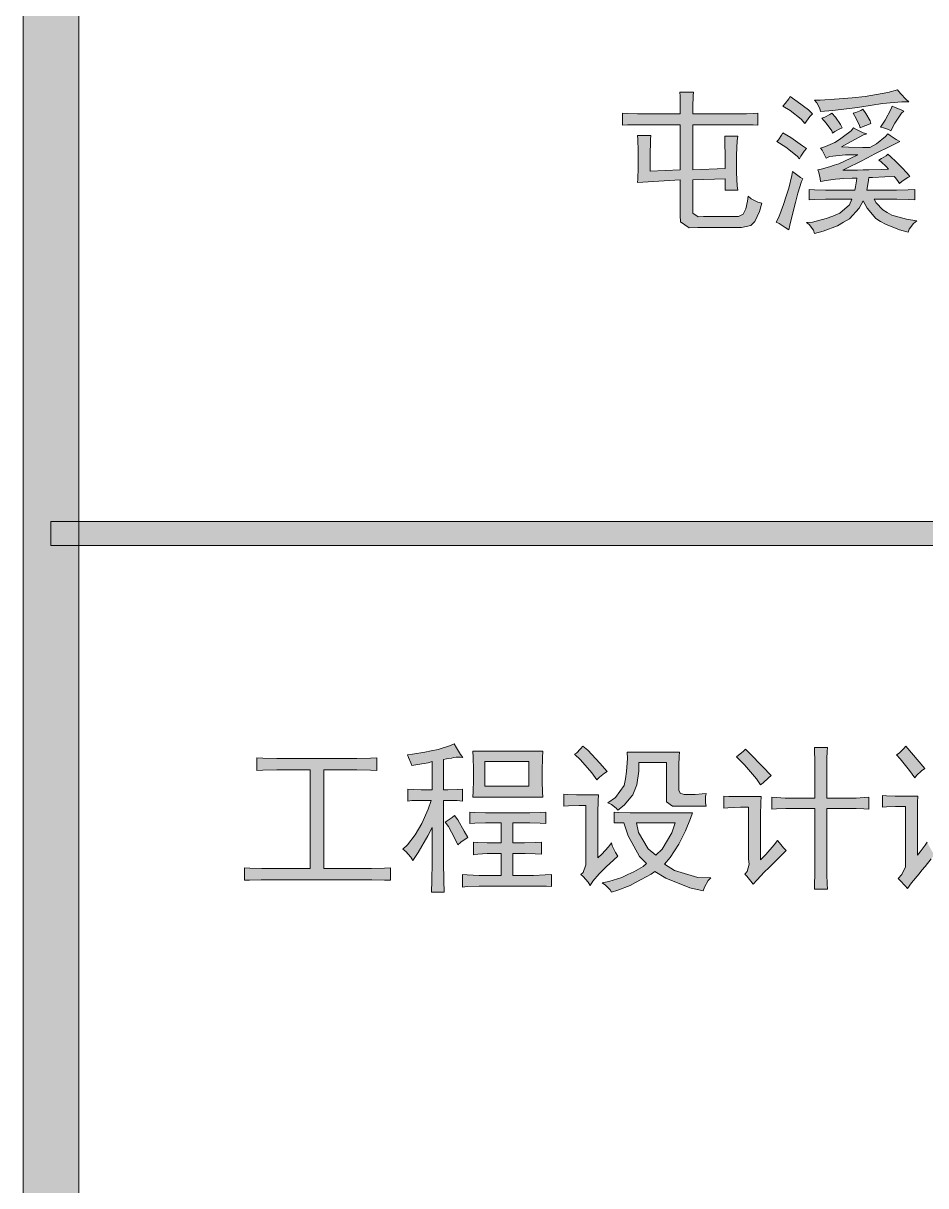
# Model space of a CAD drawing. Header units: millimetres. Extents: x 0 to 586, y 0 to 414.
# Drawn here: x 541.05 to 552.24, y 342.67 to 357.08 of the extents above; entities that cross this region are included whole.
import ezdxf

# ---------------------------------------------------------------- set-up
doc = ezdxf.new("R2010")
doc.units = ezdxf.units.MM

msp = doc.modelspace()

# ---------------------------------------------------------------- hatches: boundary and pattern name
h = msp.add_hatch(color=0)
h.dxf.hatch_style = 2
h.paths.add_polyline_path([(541.736139, 9.860139), (541.048222, 9.860139), (541.048222, 404.223361), (541.736139, 404.223361)])
h = msp.add_hatch(color=0)
h.dxf.hatch_style = 2
h.paths.add_polyline_path([(549.193861, 355.952778), (549.193861, 356.037444), (549.190333, 356.1715), (549.186806, 356.220889), (549.356139, 356.220889), (549.352611, 356.175028), (549.349083, 356.040972), (549.349083, 355.952778), (549.987611, 355.952778), (550.015833, 355.952778), (550.096972, 355.956306), (550.153417, 355.959833), (550.153417, 355.811667), (550.096972, 355.815194), (550.015833, 355.818722), (549.987611, 355.818722), (549.349083, 355.818722), (549.349083, 355.261333), (549.75125, 355.275444), (549.75125, 355.413028), (549.747722, 355.614111), (549.744194, 355.677611), (549.906472, 355.677611), (549.899417, 355.617639), (549.892361, 355.444778), (549.892361, 355.335417), (549.892361, 355.222528), (549.899417, 355.06025), (549.906472, 355.007333), (549.75125, 355.007333), (549.75125, 355.148444), (549.349083, 355.134333), (549.349083, 354.767444), (549.349083, 354.721583), (549.416111, 354.675722), (549.483139, 354.67925), (549.87825, 354.67925), (549.917056, 354.67925), (549.9735, 354.711), (549.987611, 354.74275), (550.00525, 354.7745), (550.026417, 354.86975), (550.033472, 354.93325), (550.072278, 354.9015), (550.156944, 354.859167), (550.206333, 354.845056), (550.174583, 354.74275), (550.118139, 354.619278), (550.093444, 354.594583), (550.06875, 354.569889), (549.952333, 354.545194), (549.864139, 354.545194), (549.409056, 354.545194), (549.303222, 354.541667), (549.197389, 354.61575), (549.193861, 354.693361), (549.193861, 355.134333), (548.664694, 355.102583), (548.668222, 355.144917), (548.67175, 355.286028), (548.67175, 355.388333), (548.67175, 355.490639), (548.668222, 355.638806), (548.664694, 355.684667), (548.826972, 355.684667), (548.823444, 355.638806), (548.819917, 355.420083), (548.819917, 355.243694), (549.193861, 355.261333), (549.193861, 355.818722), (548.731722, 355.818722), (548.664694, 355.818722), (548.537694, 355.815194), (548.477722, 355.811667), (548.477722, 355.959833), (548.537694, 355.956306), (548.664694, 355.952778), (548.731722, 355.952778)])
h = msp.add_hatch(color=0)
h.dxf.hatch_style = 2
h.paths.add_polyline_path([(552.026667, 356.100944), (551.942, 356.100944), (551.702111, 356.079778), (551.546889, 356.055083), (551.391667, 356.033917), (551.08475, 355.995111), (550.933056, 355.981), (550.922472, 356.019806), (550.887194, 356.090361), (550.858972, 356.122111), (550.929528, 356.122111), (551.162361, 356.13975), (551.324639, 356.153861), (551.486917, 356.167972), (551.765611, 356.217361), (551.885556, 356.249111), (551.924361, 356.206778), (551.994917, 356.129167)])
h = msp.add_hatch(color=0)
h.dxf.hatch_style = 2
h.paths.add_polyline_path([(550.555583, 356.167972), (550.643778, 356.108), (550.781361, 356.002167), (550.83075, 355.952778), (550.799, 355.921028), (550.756667, 355.864583), (550.739028, 355.832833), (550.693167, 355.889278), (550.555583, 355.995111), (550.463861, 356.048028), (550.495611, 356.079778), (550.537944, 356.13975)])
h = msp.add_hatch(color=0)
h.dxf.hatch_style = 2
h.paths.add_polyline_path([(551.074167, 355.959833), (551.1165, 355.910444), (551.18, 355.82225), (551.201167, 355.779917), (551.169417, 355.765806), (551.109444, 355.734056), (551.081222, 355.712889), (551.070639, 355.744639), (551.003611, 355.836361), (550.947167, 355.899861), (550.985972, 355.913972), (551.049472, 355.945722)])
h = msp.add_hatch(color=0)
h.dxf.hatch_style = 2
h.paths.add_polyline_path([(551.455167, 356.01275), (551.493972, 355.956306), (551.546889, 355.868111), (551.557472, 355.832833), (551.525722, 355.82225), (551.458694, 355.797556), (551.423417, 355.779917), (551.416361, 355.808139), (551.374028, 355.896333), (551.335222, 355.959833), (551.3705, 355.970417), (551.430472, 355.995111)])
h = msp.add_hatch(color=0)
h.dxf.hatch_style = 2
h.paths.add_polyline_path([(551.966694, 355.988056), (551.934944, 355.963361), (551.853806, 355.839889), (551.804417, 355.744639), (551.776194, 355.75875), (551.712694, 355.779917), (551.677417, 355.786972), (551.733861, 355.875167), (551.804417, 356.005694), (551.818528, 356.048028), (551.857333, 356.030389), (551.931417, 356.002167)])
h = msp.add_hatch(color=0)
h.dxf.hatch_style = 2
h.paths.add_polyline_path([(550.463861, 355.719944), (550.562639, 355.659972), (550.707278, 355.557667), (550.756667, 355.522389), (550.728444, 355.490639), (550.689639, 355.427139), (550.672, 355.395389), (550.643778, 355.430667), (550.502667, 355.540028), (550.389778, 355.610583), (550.410944, 355.63175), (550.446222, 355.688194)])
h = msp.add_hatch(color=0)
h.dxf.hatch_style = 2
h.paths.add_polyline_path([(551.342278, 355.779917), (551.377556, 355.75875), (551.458694, 355.719944), (551.508083, 355.705833), (551.46575, 355.691722), (551.310528, 355.610583), (551.194111, 355.543556), (551.278778, 355.540028), (551.455167, 355.5365), (551.543361, 355.5365), (551.6245, 355.582361), (551.737389, 355.670556), (551.765611, 355.705833), (551.797361, 355.684667), (551.871444, 355.635278), (551.917306, 355.610583), (551.807944, 355.557667), (551.606861, 355.458889), (551.515139, 355.4095), (551.419889, 355.360111), (551.268194, 355.2825), (551.208222, 355.254278), (551.264667, 355.254278), (551.391667, 355.254278), (551.462222, 355.257806), (551.532778, 355.257806), (551.688, 355.264861), (551.776194, 355.268389), (551.744444, 355.300139), (551.684472, 355.356583), (551.65625, 355.37775), (551.688, 355.398917), (551.744444, 355.434194), (551.765611, 355.455361), (551.800889, 355.423611), (551.867917, 355.360111), (551.899667, 355.328361), (551.934944, 355.293083), (552.0055, 355.219), (552.040778, 355.176667), (552.012556, 355.162556), (551.945528, 355.120222), (551.91025, 355.088472), (551.892611, 355.116694), (551.860861, 355.159028), (551.843222, 355.176667), (551.730333, 355.173139), (551.575111, 355.166083), (551.52925, 355.162556), (551.525722, 355.130806), (551.515139, 355.053194), (551.508083, 355.007333), (551.811472, 355.007333), (551.874972, 355.007333), (552.019611, 355.010861), (552.10075, 355.014389), (552.10075, 354.887389), (552.023139, 354.890917), (551.8785, 354.894444), (551.811472, 354.894444), (551.596278, 354.894444), (551.620972, 354.848583), (551.705639, 354.763917), (551.758556, 354.732167), (551.815, 354.696889), (551.998444, 354.6475), (552.125444, 354.626333), (552.083111, 354.594583), (552.030194, 354.524028), (552.019611, 354.485222), (551.91025, 354.516972), (551.737389, 354.584), (551.677417, 354.619278), (551.617444, 354.658083), (551.511611, 354.785083), (551.462222, 354.873278), (551.412833, 354.785083), (551.289361, 354.651028), (551.215278, 354.608694), (551.141194, 354.566361), (550.964806, 354.499333), (550.858972, 354.471111), (550.844861, 354.513444), (550.791944, 354.580472), (550.756667, 354.605167), (550.834278, 354.612222), (551.000083, 354.654556), (551.08475, 354.686306), (551.172944, 354.721583), (551.289361, 354.823889), (551.321111, 354.894444), (551.060056, 354.894444), (550.993028, 354.894444), (550.858972, 354.890917), (550.791944, 354.887389), (550.791944, 355.014389), (550.858972, 355.010861), (550.993028, 355.007333), (551.060056, 355.007333), (551.356389, 355.007333), (551.366972, 355.049667), (551.377556, 355.12375), (551.381083, 355.1555), (551.324639, 355.1555), (551.218806, 355.151972), (551.169417, 355.148444), (551.1165, 355.144917), (551.000083, 355.127278), (550.933056, 355.113167), (550.929528, 355.151972), (550.911889, 355.226056), (550.897778, 355.261333), (550.940111, 355.268389), (551.042417, 355.296611), (551.102389, 355.317778), (551.158833, 355.335417), (551.307, 355.402444), (551.395194, 355.444778), (551.239972, 355.444778), (551.042417, 355.423611), (551.000083, 355.402444), (550.985972, 355.437722), (550.954222, 355.501222), (550.933056, 355.529444), (550.993028, 355.547083), (551.109444, 355.6), (551.165889, 355.635278), (551.218806, 355.670556), (551.310528, 355.744639)])
h = msp.add_hatch(color=0)
h.dxf.hatch_style = 2
h.paths.add_polyline_path([(550.710806, 355.148444), (550.696694, 355.116694), (550.650833, 354.968528), (550.622611, 354.855639), (550.590861, 354.74275), (550.552056, 354.573417), (550.537944, 354.516972), (550.495611, 354.545194), (550.418, 354.594583), (550.382722, 354.612222), (550.414472, 354.672194), (550.474444, 354.830944), (550.506194, 354.93325), (550.537944, 355.032028), (550.57675, 355.18725), (550.583806, 355.236639), (550.619083, 355.211944), (550.682583, 355.166083)])
h = msp.add_hatch(color=0)
h.dxf.hatch_style = 2
h.paths.add_polyline_path([(575.772139, 350.901), (575.772139, 350.604667), (541.390417, 350.604667), (541.390417, 350.901)])
h = msp.add_hatch(color=0)
h.dxf.hatch_style = 2
h.paths.add_polyline_path([(545.810722, 348.008222), (545.874222, 348.015278), (546.025917, 348.039972), (546.107056, 348.057611), (546.191722, 348.07525), (546.332833, 348.121111), (546.389278, 348.145806), (546.4175, 348.096417), (546.470417, 348.01175), (546.498639, 347.976472), (546.470417, 347.98), (546.413972, 347.98), (546.38575, 347.972944), (546.357528, 347.965889), (546.294028, 347.958833), (546.25875, 347.951778), (546.25875, 347.574306), (546.311667, 347.574306), (546.428083, 347.577833), (546.491583, 347.581361), (546.491583, 347.433194), (546.428083, 347.44025), (546.311667, 347.443778), (546.25875, 347.443778), (546.25875, 346.762917), (546.25875, 346.67825), (546.262278, 346.448944), (546.265806, 346.304306), (546.110583, 346.304306), (546.114111, 346.448944), (546.117639, 346.671194), (546.117639, 346.752333), (546.117639, 347.108639), (546.064722, 347.002806), (545.944778, 346.798194), (545.87775, 346.699417), (545.853056, 346.738222), (545.789556, 346.808778), (545.754278, 346.840528), (545.810722, 346.893444), (545.905972, 347.016917), (545.948306, 347.087472), (545.990639, 347.158028), (546.06825, 347.334417), (546.103528, 347.443778), (546.008278, 347.443778), (545.863639, 347.44025), (545.817778, 347.433194), (545.817778, 347.581361), (545.884806, 347.577833), (545.980056, 347.574306), (546.011806, 347.574306), (546.117639, 347.574306), (546.117639, 347.923556), (546.06825, 347.909444), (545.94125, 347.888278), (545.863639, 347.874167), (545.853056, 347.909444), (545.824833, 347.976472)])
h = msp.add_hatch(color=0)
h.paths.add_polyline_path([(547.489944, 348.054083), (547.486417, 347.969417), (547.479361, 347.814194), (547.479361, 347.743639), (547.479361, 347.680139), (547.486417, 347.546083), (547.489944, 347.482583), (546.622111, 347.482583), (546.625639, 347.553139), (546.629167, 347.69425), (546.629167, 347.761278), (546.629167, 347.824778), (546.625639, 347.972944), (546.622111, 348.054083)])
h.paths.add_polyline_path([(547.317083, 347.620167), (547.317083, 347.923556), (546.770278, 347.923556), (546.770278, 347.620167)])
h = msp.add_hatch(color=0)
h.dxf.hatch_style = 2
h.paths.add_polyline_path([(547.983833, 348.114056), (548.047333, 348.064667), (548.1955, 347.905917), (548.287222, 347.800083), (548.255472, 347.778917), (548.191972, 347.729528), (548.160222, 347.697778), (548.096722, 347.785972), (547.955611, 347.944722), (547.881528, 348.015278), (547.906222, 348.029389), (547.955611, 348.082306)])
h = msp.add_hatch(color=0)
h.dxf.hatch_style = 2
h.paths.add_polyline_path([(549.158583, 347.373222), (549.095083, 347.373222), (549.024528, 347.426139), (549.021, 347.482583), (549.021, 347.912972), (548.678806, 347.912972), (548.678806, 347.807139), (548.654111, 347.637806), (548.629417, 347.574306), (548.604722, 347.510806), (548.498889, 347.383806), (548.41775, 347.320306), (548.400111, 347.345), (548.340139, 347.390861), (548.294278, 347.412028), (548.389528, 347.479056), (548.498889, 347.627222), (548.513, 347.711889), (548.527111, 347.800083), (548.537694, 347.962361), (548.534167, 348.039972), (549.183278, 348.039972), (549.17975, 347.990583), (549.176222, 347.877694), (549.176222, 347.807139), (549.176222, 347.599), (549.176222, 347.56725), (549.197389, 347.528444), (549.218556, 347.524917), (549.239722, 347.517861), (549.299694, 347.514333), (549.3385, 347.517861), (549.377306, 347.517861), (549.4655, 347.524917), (549.514889, 347.528444), (549.507833, 347.489639), (549.507833, 347.412028), (549.514889, 347.373222)])
h = msp.add_hatch(color=0)
h.dxf.hatch_style = 2
h.paths.add_polyline_path([(550.001722, 348.078778), (550.054639, 348.025861), (550.213389, 347.863583), (550.319222, 347.750694), (550.287472, 347.722472), (550.220444, 347.6625), (550.188694, 347.637806), (550.139306, 347.708361), (549.987611, 347.88475), (549.888833, 347.983528), (549.913528, 348.004694), (549.9735, 348.050556)])
h = msp.add_hatch(color=0)
h.dxf.hatch_style = 2
h.paths.add_polyline_path([(550.8625, 347.472), (550.8625, 347.860056), (550.8625, 347.937667), (550.858972, 348.057611), (550.855444, 348.099944), (551.017722, 348.099944), (551.014194, 348.050556), (551.010667, 347.962361), (551.010667, 347.923556), (551.010667, 347.472), (551.328167, 347.472), (551.374028, 347.472), (551.472806, 347.479056), (551.52925, 347.482583), (551.52925, 347.334417), (551.469278, 347.337944), (551.374028, 347.341472), (551.335222, 347.341472), (551.010667, 347.341472), (551.010667, 346.568889), (551.010667, 346.523028), (551.014194, 346.410139), (551.017722, 346.343111), (550.855444, 346.343111), (550.858972, 346.410139), (550.8625, 346.5195), (550.8625, 346.561833), (550.8625, 347.341472), (550.559111, 347.341472), (550.502667, 347.341472), (550.38625, 347.337944), (550.329806, 347.334417), (550.329806, 347.482583), (550.38625, 347.479056), (550.495611, 347.472), (550.545, 347.472)])
h = msp.add_hatch(color=0)
h.dxf.hatch_style = 2
h.paths.add_polyline_path([(552.10075, 347.722472), (552.033722, 347.814194), (551.920833, 347.958833), (551.874972, 348.008222), (551.906722, 348.029389), (551.963167, 348.085833), (551.991389, 348.114056), (552.224222, 347.838889), (552.185417, 347.810667), (552.121917, 347.750694)])
h = msp.add_hatch(color=0)
h.dxf.hatch_style = 2
h.paths.add_polyline_path([(545.091056, 347.962361), (545.182778, 347.962361), (545.352111, 347.965889), (545.429722, 347.969417), (545.429722, 347.814194), (545.352111, 347.817722), (545.182778, 347.82125), (545.091056, 347.82125), (544.773556, 347.82125), (544.773556, 346.600639), (545.2745, 346.600639), (545.366222, 346.600639), (545.5285, 346.604167), (545.599056, 346.607694), (545.599056, 346.452472), (545.5285, 346.456), (545.36975, 346.459528), (545.285083, 346.459528), (544.085639, 346.459528), (543.997444, 346.459528), (543.852806, 346.456), (543.789306, 346.452472), (543.789306, 346.607694), (543.856333, 346.604167), (544.008028, 346.600639), (544.092694, 346.600639), (544.604222, 346.600639), (544.604222, 347.82125), (544.293778, 347.82125), (544.191472, 347.82125), (544.018611, 347.817722), (543.944528, 347.814194), (543.944528, 347.969417), (544.018611, 347.965889), (544.191472, 347.962361), (544.293778, 347.962361)])
h = msp.add_hatch(color=0)
h.dxf.hatch_style = 2
h.paths.add_polyline_path([(548.177861, 347.510806), (548.174333, 347.443778), (548.170806, 347.288556), (548.170806, 347.203889), (548.170806, 346.731167), (548.220194, 346.777028), (548.304861, 346.86875), (548.340139, 346.918139), (548.350722, 346.879333), (548.389528, 346.798194), (548.41775, 346.752333), (548.368361, 346.706472), (548.273111, 346.618278), (548.230778, 346.575944), (548.188444, 346.533611), (548.110833, 346.441889), (548.075556, 346.388972), (548.050861, 346.431306), (547.990889, 346.498333), (547.959139, 346.523028), (547.990889, 346.55125), (548.022639, 346.642972), (548.022639, 346.699417), (548.022639, 347.380278), (547.9415, 347.380278), (547.807444, 347.37675), (547.751, 347.373222), (547.751, 347.521389), (547.800389, 347.517861), (547.906222, 347.510806), (547.959139, 347.510806)])
h = msp.add_hatch(color=0)
h.dxf.hatch_style = 2
h.paths.add_polyline_path([(550.19575, 347.489639), (550.192222, 347.415556), (550.188694, 347.260333), (550.188694, 347.179194), (550.188694, 346.706472), (550.255722, 346.7735), (550.358028, 346.893444), (550.396833, 346.946361), (550.421528, 346.918139), (550.474444, 346.854639), (550.506194, 346.822889), (550.291, 346.607694), (550.238083, 346.558306), (550.142833, 346.456), (550.096972, 346.406611), (550.06875, 346.441889), (550.019361, 346.501861), (549.994667, 346.530083), (550.022889, 346.561833), (550.047583, 346.653556), (550.040528, 346.713528), (550.040528, 347.359111), (549.938222, 347.359111), (549.783, 347.352056), (549.733611, 347.348528), (549.733611, 347.496694), (549.793583, 347.493167), (549.87825, 347.489639), (549.902944, 347.489639)])
h = msp.add_hatch(color=0)
h.dxf.hatch_style = 2
h.paths.add_polyline_path([(551.892611, 346.473639), (551.938472, 346.523028), (551.984333, 346.618278), (551.984333, 346.667667), (551.984333, 347.366167), (551.913778, 347.366167), (551.860861, 347.366167), (551.7515, 347.362639), (551.698583, 347.359111), (551.698583, 347.50375), (551.747972, 347.500222), (551.857333, 347.496694), (551.913778, 347.496694), (552.139556, 347.496694), (552.136028, 347.422611), (552.1325, 347.267389), (552.1325, 347.18625), (552.1325, 346.762917), (552.167778, 346.80525), (552.22775, 346.886389), (552.255972, 346.925194), (552.273611, 346.882861), (552.319472, 346.80525), (552.347694, 346.769972), (552.305361, 346.720583), (552.22775, 346.625333), (552.188944, 346.579472), (552.153667, 346.533611), (552.061944, 346.420722), (552.009028, 346.350167), (551.980806, 346.385444), (551.920833, 346.448944)])
h = msp.add_hatch(color=0)
h.dxf.hatch_style = 2
h.paths.add_polyline_path([(547.264167, 347.288556), (547.327667, 347.288556), (547.458194, 347.292083), (547.52875, 347.295611), (547.52875, 347.158028), (547.458194, 347.161556), (547.327667, 347.165083), (547.264167, 347.165083), (547.116, 347.165083), (547.116, 346.918139), (547.200667, 346.918139), (547.260639, 346.918139), (547.394694, 346.921667), (547.472306, 346.925194), (547.472306, 346.777028), (547.394694, 346.780556), (547.271222, 346.784083), (547.225361, 346.784083), (547.116, 346.784083), (547.116, 346.512444), (547.302972, 346.512444), (547.373528, 346.512444), (547.518167, 346.5195), (547.595778, 346.523028), (547.595778, 346.374861), (547.535806, 346.378389), (547.387639, 346.381917), (547.302972, 346.381917), (546.784389, 346.381917), (546.699722, 346.381917), (546.551556, 346.374861), (546.491583, 346.367806), (546.491583, 346.523028), (546.551556, 346.5195), (546.699722, 346.512444), (546.784389, 346.512444), (546.971361, 346.512444), (546.971361, 346.784083), (546.862, 346.784083), (546.7985, 346.784083), (546.685611, 346.777028), (546.629167, 346.769972), (546.629167, 346.925194), (546.685611, 346.921667), (546.7985, 346.918139), (546.862, 346.918139), (546.971361, 346.918139), (546.971361, 347.165083), (546.847889, 347.165083), (546.777333, 347.165083), (546.646806, 347.161556), (546.583306, 347.158028), (546.583306, 347.295611), (546.646806, 347.292083), (546.777333, 347.288556), (546.847889, 347.288556)])
h = msp.add_hatch(color=0)
h.paths.add_polyline_path([(548.371889, 347.295611), (548.431861, 347.292083), (548.572972, 347.288556), (548.650583, 347.288556), (549.345556, 347.288556), (549.320861, 347.218), (549.257361, 347.066306), (549.218556, 346.981639), (549.176222, 346.9005), (549.066861, 346.734694), (548.996306, 346.653556), (549.119778, 346.572417), (549.409056, 346.48775), (549.571333, 346.484222), (549.539583, 346.448944), (549.493722, 346.367806), (549.476083, 346.321944), (549.310278, 346.357222), (549.013944, 346.477167), (548.879889, 346.561833), (548.8305, 346.530083), (548.710556, 346.463056), (548.64, 346.42425), (548.572972, 346.388972), (548.421278, 346.329), (548.340139, 346.304306), (548.326028, 346.336056), (548.266056, 346.3925), (548.223722, 346.420722), (548.308389, 346.438361), (548.470667, 346.48775), (548.54475, 346.523028), (548.618833, 346.558306), (548.73525, 346.625333), (548.774056, 346.660611), (548.689389, 346.748806), (548.548278, 347.002806), (548.495361, 347.165083), (548.371889, 347.165083)])
h.paths.add_polyline_path([(548.890472, 346.762917), (548.968083, 346.840528), (549.088028, 347.041611), (549.130361, 347.165083), (548.650583, 347.165083), (548.675278, 347.045139), (548.795222, 346.844056)])
h = msp.add_hatch(color=0)
h.dxf.hatch_style = 2
h.paths.add_polyline_path([(546.396333, 347.256806), (546.435139, 347.200361), (546.516278, 347.062778), (546.558611, 346.985167), (546.537444, 346.971056), (546.473944, 346.925194), (546.435139, 346.893444), (546.396333, 346.978111), (546.318722, 347.119222), (546.279917, 347.172139), (546.304611, 347.189778), (546.364583, 347.232111)])

# ---------------------------------------------------------------- linework, layer by layer
at = {"color": 0, "lineweight": 0}
for points in [[(541.736139, 9.860139), (541.048222, 9.860139), (541.048222, 404.223361), (541.736139, 404.223361)], [(549.193861, 355.952778), (549.193861, 356.037444), (549.190333, 356.1715), (549.186806, 356.220889), (549.356139, 356.220889), (549.352611, 356.175028), (549.349083, 356.040972), (549.349083, 355.952778), (549.987611, 355.952778), (550.015833, 355.952778), (550.096972, 355.956306), (550.153417, 355.959833), (550.153417, 355.811667), (550.096972, 355.815194), (550.015833, 355.818722), (549.987611, 355.818722), (549.349083, 355.818722), (549.349083, 355.261333), (549.75125, 355.275444), (549.75125, 355.413028), (549.747722, 355.614111), (549.744194, 355.677611), (549.906472, 355.677611), (549.899417, 355.617639), (549.892361, 355.444778), (549.892361, 355.335417), (549.892361, 355.222528), (549.899417, 355.06025), (549.906472, 355.007333), (549.75125, 355.007333), (549.75125, 355.148444), (549.349083, 355.134333), (549.349083, 354.767444), (549.349083, 354.721583), (549.416111, 354.675722), (549.483139, 354.67925), (549.87825, 354.67925), (549.917056, 354.67925), (549.9735, 354.711), (549.987611, 354.74275), (550.00525, 354.7745), (550.026417, 354.86975), (550.033472, 354.93325), (550.072278, 354.9015), (550.156944, 354.859167), (550.206333, 354.845056), (550.174583, 354.74275), (550.118139, 354.619278), (550.093444, 354.594583), (550.06875, 354.569889), (549.952333, 354.545194), (549.864139, 354.545194), (549.409056, 354.545194), (549.303222, 354.541667), (549.197389, 354.61575), (549.193861, 354.693361), (549.193861, 355.134333), (548.664694, 355.102583), (548.668222, 355.144917), (548.67175, 355.286028), (548.67175, 355.388333), (548.67175, 355.490639), (548.668222, 355.638806), (548.664694, 355.684667), (548.826972, 355.684667), (548.823444, 355.638806), (548.819917, 355.420083), (548.819917, 355.243694), (549.193861, 355.261333), (549.193861, 355.818722), (548.731722, 355.818722), (548.664694, 355.818722), (548.537694, 355.815194), (548.477722, 355.811667), (548.477722, 355.959833), (548.537694, 355.956306), (548.664694, 355.952778), (548.731722, 355.952778)], [(552.026667, 356.100944), (551.942, 356.100944), (551.702111, 356.079778), (551.546889, 356.055083), (551.391667, 356.033917), (551.08475, 355.995111), (550.933056, 355.981), (550.922472, 356.019806), (550.887194, 356.090361), (550.858972, 356.122111), (550.929528, 356.122111), (551.162361, 356.13975), (551.324639, 356.153861), (551.486917, 356.167972), (551.765611, 356.217361), (551.885556, 356.249111), (551.924361, 356.206778), (551.994917, 356.129167)], [(550.555583, 356.167972), (550.643778, 356.108), (550.781361, 356.002167), (550.83075, 355.952778), (550.799, 355.921028), (550.756667, 355.864583), (550.739028, 355.832833), (550.693167, 355.889278), (550.555583, 355.995111), (550.463861, 356.048028), (550.495611, 356.079778), (550.537944, 356.13975)], [(551.074167, 355.959833), (551.1165, 355.910444), (551.18, 355.82225), (551.201167, 355.779917), (551.169417, 355.765806), (551.109444, 355.734056), (551.081222, 355.712889), (551.070639, 355.744639), (551.003611, 355.836361), (550.947167, 355.899861), (550.985972, 355.913972), (551.049472, 355.945722)], [(551.455167, 356.01275), (551.493972, 355.956306), (551.546889, 355.868111), (551.557472, 355.832833), (551.525722, 355.82225), (551.458694, 355.797556), (551.423417, 355.779917), (551.416361, 355.808139), (551.374028, 355.896333), (551.335222, 355.959833), (551.3705, 355.970417), (551.430472, 355.995111)], [(551.966694, 355.988056), (551.934944, 355.963361), (551.853806, 355.839889), (551.804417, 355.744639), (551.776194, 355.75875), (551.712694, 355.779917), (551.677417, 355.786972), (551.733861, 355.875167), (551.804417, 356.005694), (551.818528, 356.048028), (551.857333, 356.030389), (551.931417, 356.002167)], [(550.463861, 355.719944), (550.562639, 355.659972), (550.707278, 355.557667), (550.756667, 355.522389), (550.728444, 355.490639), (550.689639, 355.427139), (550.672, 355.395389), (550.643778, 355.430667), (550.502667, 355.540028), (550.389778, 355.610583), (550.410944, 355.63175), (550.446222, 355.688194)], [(551.342278, 355.779917), (551.377556, 355.75875), (551.458694, 355.719944), (551.508083, 355.705833), (551.46575, 355.691722), (551.310528, 355.610583), (551.194111, 355.543556), (551.278778, 355.540028), (551.455167, 355.5365), (551.543361, 355.5365), (551.6245, 355.582361), (551.737389, 355.670556), (551.765611, 355.705833), (551.797361, 355.684667), (551.871444, 355.635278), (551.917306, 355.610583), (551.807944, 355.557667), (551.606861, 355.458889), (551.515139, 355.4095), (551.419889, 355.360111), (551.268194, 355.2825), (551.208222, 355.254278), (551.264667, 355.254278), (551.391667, 355.254278), (551.462222, 355.257806), (551.532778, 355.257806), (551.688, 355.264861), (551.776194, 355.268389), (551.744444, 355.300139), (551.684472, 355.356583), (551.65625, 355.37775), (551.688, 355.398917), (551.744444, 355.434194), (551.765611, 355.455361), (551.800889, 355.423611), (551.867917, 355.360111), (551.899667, 355.328361), (551.934944, 355.293083), (552.0055, 355.219), (552.040778, 355.176667), (552.012556, 355.162556), (551.945528, 355.120222), (551.91025, 355.088472), (551.892611, 355.116694), (551.860861, 355.159028), (551.843222, 355.176667), (551.730333, 355.173139), (551.575111, 355.166083), (551.52925, 355.162556), (551.525722, 355.130806), (551.515139, 355.053194), (551.508083, 355.007333), (551.811472, 355.007333), (551.874972, 355.007333), (552.019611, 355.010861), (552.10075, 355.014389), (552.10075, 354.887389), (552.023139, 354.890917), (551.8785, 354.894444), (551.811472, 354.894444), (551.596278, 354.894444), (551.620972, 354.848583), (551.705639, 354.763917), (551.758556, 354.732167), (551.815, 354.696889), (551.998444, 354.6475), (552.125444, 354.626333), (552.083111, 354.594583), (552.030194, 354.524028), (552.019611, 354.485222), (551.91025, 354.516972), (551.737389, 354.584), (551.677417, 354.619278), (551.617444, 354.658083), (551.511611, 354.785083), (551.462222, 354.873278), (551.412833, 354.785083), (551.289361, 354.651028), (551.215278, 354.608694), (551.141194, 354.566361), (550.964806, 354.499333), (550.858972, 354.471111), (550.844861, 354.513444), (550.791944, 354.580472), (550.756667, 354.605167), (550.834278, 354.612222), (551.000083, 354.654556), (551.08475, 354.686306), (551.172944, 354.721583), (551.289361, 354.823889), (551.321111, 354.894444), (551.060056, 354.894444), (550.993028, 354.894444), (550.858972, 354.890917), (550.791944, 354.887389), (550.791944, 355.014389), (550.858972, 355.010861), (550.993028, 355.007333), (551.060056, 355.007333), (551.356389, 355.007333), (551.366972, 355.049667), (551.377556, 355.12375), (551.381083, 355.1555), (551.324639, 355.1555), (551.218806, 355.151972), (551.169417, 355.148444), (551.1165, 355.144917), (551.000083, 355.127278), (550.933056, 355.113167), (550.929528, 355.151972), (550.911889, 355.226056), (550.897778, 355.261333), (550.940111, 355.268389), (551.042417, 355.296611), (551.102389, 355.317778), (551.158833, 355.335417), (551.307, 355.402444), (551.395194, 355.444778), (551.239972, 355.444778), (551.042417, 355.423611), (551.000083, 355.402444), (550.985972, 355.437722), (550.954222, 355.501222), (550.933056, 355.529444), (550.993028, 355.547083), (551.109444, 355.6), (551.165889, 355.635278), (551.218806, 355.670556), (551.310528, 355.744639)], [(550.710806, 355.148444), (550.696694, 355.116694), (550.650833, 354.968528), (550.622611, 354.855639), (550.590861, 354.74275), (550.552056, 354.573417), (550.537944, 354.516972), (550.495611, 354.545194), (550.418, 354.594583), (550.382722, 354.612222), (550.414472, 354.672194), (550.474444, 354.830944), (550.506194, 354.93325), (550.537944, 355.032028), (550.57675, 355.18725), (550.583806, 355.236639), (550.619083, 355.211944), (550.682583, 355.166083)], [(575.772139, 350.901), (575.772139, 350.604667), (541.390417, 350.604667), (541.390417, 350.901)], [(545.810722, 348.008222), (545.874222, 348.015278), (546.025917, 348.039972), (546.107056, 348.057611), (546.191722, 348.07525), (546.332833, 348.121111), (546.389278, 348.145806), (546.4175, 348.096417), (546.470417, 348.01175), (546.498639, 347.976472), (546.470417, 347.98), (546.413972, 347.98), (546.38575, 347.972944), (546.357528, 347.965889), (546.294028, 347.958833), (546.25875, 347.951778), (546.25875, 347.574306), (546.311667, 347.574306), (546.428083, 347.577833), (546.491583, 347.581361), (546.491583, 347.433194), (546.428083, 347.44025), (546.311667, 347.443778), (546.25875, 347.443778), (546.25875, 346.762917), (546.25875, 346.67825), (546.262278, 346.448944), (546.265806, 346.304306), (546.110583, 346.304306), (546.114111, 346.448944), (546.117639, 346.671194), (546.117639, 346.752333), (546.117639, 347.108639), (546.064722, 347.002806), (545.944778, 346.798194), (545.87775, 346.699417), (545.853056, 346.738222), (545.789556, 346.808778), (545.754278, 346.840528), (545.810722, 346.893444), (545.905972, 347.016917), (545.948306, 347.087472), (545.990639, 347.158028), (546.06825, 347.334417), (546.103528, 347.443778), (546.008278, 347.443778), (545.863639, 347.44025), (545.817778, 347.433194), (545.817778, 347.581361), (545.884806, 347.577833), (545.980056, 347.574306), (546.011806, 347.574306), (546.117639, 347.574306), (546.117639, 347.923556), (546.06825, 347.909444), (545.94125, 347.888278), (545.863639, 347.874167), (545.853056, 347.909444), (545.824833, 347.976472)], [(547.489944, 348.054083), (547.486417, 347.969417), (547.479361, 347.814194), (547.479361, 347.743639), (547.479361, 347.680139), (547.486417, 347.546083), (547.489944, 347.482583), (546.622111, 347.482583), (546.625639, 347.553139), (546.629167, 347.69425), (546.629167, 347.761278), (546.629167, 347.824778), (546.625639, 347.972944), (546.622111, 348.054083)], [(547.983833, 348.114056), (548.047333, 348.064667), (548.1955, 347.905917), (548.287222, 347.800083), (548.255472, 347.778917), (548.191972, 347.729528), (548.160222, 347.697778), (548.096722, 347.785972), (547.955611, 347.944722), (547.881528, 348.015278), (547.906222, 348.029389), (547.955611, 348.082306)], [(549.158583, 347.373222), (549.095083, 347.373222), (549.024528, 347.426139), (549.021, 347.482583), (549.021, 347.912972), (548.678806, 347.912972), (548.678806, 347.807139), (548.654111, 347.637806), (548.629417, 347.574306), (548.604722, 347.510806), (548.498889, 347.383806), (548.41775, 347.320306), (548.400111, 347.345), (548.340139, 347.390861), (548.294278, 347.412028), (548.389528, 347.479056), (548.498889, 347.627222), (548.513, 347.711889), (548.527111, 347.800083), (548.537694, 347.962361), (548.534167, 348.039972), (549.183278, 348.039972), (549.17975, 347.990583), (549.176222, 347.877694), (549.176222, 347.807139), (549.176222, 347.599), (549.176222, 347.56725), (549.197389, 347.528444), (549.218556, 347.524917), (549.239722, 347.517861), (549.299694, 347.514333), (549.3385, 347.517861), (549.377306, 347.517861), (549.4655, 347.524917), (549.514889, 347.528444), (549.507833, 347.489639), (549.507833, 347.412028), (549.514889, 347.373222)], [(550.001722, 348.078778), (550.054639, 348.025861), (550.213389, 347.863583), (550.319222, 347.750694), (550.287472, 347.722472), (550.220444, 347.6625), (550.188694, 347.637806), (550.139306, 347.708361), (549.987611, 347.88475), (549.888833, 347.983528), (549.913528, 348.004694), (549.9735, 348.050556)], [(550.8625, 347.472), (550.8625, 347.860056), (550.8625, 347.937667), (550.858972, 348.057611), (550.855444, 348.099944), (551.017722, 348.099944), (551.014194, 348.050556), (551.010667, 347.962361), (551.010667, 347.923556), (551.010667, 347.472), (551.328167, 347.472), (551.374028, 347.472), (551.472806, 347.479056), (551.52925, 347.482583), (551.52925, 347.334417), (551.469278, 347.337944), (551.374028, 347.341472), (551.335222, 347.341472), (551.010667, 347.341472), (551.010667, 346.568889), (551.010667, 346.523028), (551.014194, 346.410139), (551.017722, 346.343111), (550.855444, 346.343111), (550.858972, 346.410139), (550.8625, 346.5195), (550.8625, 346.561833), (550.8625, 347.341472), (550.559111, 347.341472), (550.502667, 347.341472), (550.38625, 347.337944), (550.329806, 347.334417), (550.329806, 347.482583), (550.38625, 347.479056), (550.495611, 347.472), (550.545, 347.472)], [(552.10075, 347.722472), (552.033722, 347.814194), (551.920833, 347.958833), (551.874972, 348.008222), (551.906722, 348.029389), (551.963167, 348.085833), (551.991389, 348.114056), (552.224222, 347.838889), (552.185417, 347.810667), (552.121917, 347.750694)], [(545.091056, 347.962361), (545.182778, 347.962361), (545.352111, 347.965889), (545.429722, 347.969417), (545.429722, 347.814194), (545.352111, 347.817722), (545.182778, 347.82125), (545.091056, 347.82125), (544.773556, 347.82125), (544.773556, 346.600639), (545.2745, 346.600639), (545.366222, 346.600639), (545.5285, 346.604167), (545.599056, 346.607694), (545.599056, 346.452472), (545.5285, 346.456), (545.36975, 346.459528), (545.285083, 346.459528), (544.085639, 346.459528), (543.997444, 346.459528), (543.852806, 346.456), (543.789306, 346.452472), (543.789306, 346.607694), (543.856333, 346.604167), (544.008028, 346.600639), (544.092694, 346.600639), (544.604222, 346.600639), (544.604222, 347.82125), (544.293778, 347.82125), (544.191472, 347.82125), (544.018611, 347.817722), (543.944528, 347.814194), (543.944528, 347.969417), (544.018611, 347.965889), (544.191472, 347.962361), (544.293778, 347.962361)], [(547.317083, 347.620167), (547.317083, 347.923556), (546.770278, 347.923556), (546.770278, 347.620167)], [(548.177861, 347.510806), (548.174333, 347.443778), (548.170806, 347.288556), (548.170806, 347.203889), (548.170806, 346.731167), (548.220194, 346.777028), (548.304861, 346.86875), (548.340139, 346.918139), (548.350722, 346.879333), (548.389528, 346.798194), (548.41775, 346.752333), (548.368361, 346.706472), (548.273111, 346.618278), (548.230778, 346.575944), (548.188444, 346.533611), (548.110833, 346.441889), (548.075556, 346.388972), (548.050861, 346.431306), (547.990889, 346.498333), (547.959139, 346.523028), (547.990889, 346.55125), (548.022639, 346.642972), (548.022639, 346.699417), (548.022639, 347.380278), (547.9415, 347.380278), (547.807444, 347.37675), (547.751, 347.373222), (547.751, 347.521389), (547.800389, 347.517861), (547.906222, 347.510806), (547.959139, 347.510806)], [(550.19575, 347.489639), (550.192222, 347.415556), (550.188694, 347.260333), (550.188694, 347.179194), (550.188694, 346.706472), (550.255722, 346.7735), (550.358028, 346.893444), (550.396833, 346.946361), (550.421528, 346.918139), (550.474444, 346.854639), (550.506194, 346.822889), (550.291, 346.607694), (550.238083, 346.558306), (550.142833, 346.456), (550.096972, 346.406611), (550.06875, 346.441889), (550.019361, 346.501861), (549.994667, 346.530083), (550.022889, 346.561833), (550.047583, 346.653556), (550.040528, 346.713528), (550.040528, 347.359111), (549.938222, 347.359111), (549.783, 347.352056), (549.733611, 347.348528), (549.733611, 347.496694), (549.793583, 347.493167), (549.87825, 347.489639), (549.902944, 347.489639)], [(547.264167, 347.288556), (547.327667, 347.288556), (547.458194, 347.292083), (547.52875, 347.295611), (547.52875, 347.158028), (547.458194, 347.161556), (547.327667, 347.165083), (547.264167, 347.165083), (547.116, 347.165083), (547.116, 346.918139), (547.200667, 346.918139), (547.260639, 346.918139), (547.394694, 346.921667), (547.472306, 346.925194), (547.472306, 346.777028), (547.394694, 346.780556), (547.271222, 346.784083), (547.225361, 346.784083), (547.116, 346.784083), (547.116, 346.512444), (547.302972, 346.512444), (547.373528, 346.512444), (547.518167, 346.5195), (547.595778, 346.523028), (547.595778, 346.374861), (547.535806, 346.378389), (547.387639, 346.381917), (547.302972, 346.381917), (546.784389, 346.381917), (546.699722, 346.381917), (546.551556, 346.374861), (546.491583, 346.367806), (546.491583, 346.523028), (546.551556, 346.5195), (546.699722, 346.512444), (546.784389, 346.512444), (546.971361, 346.512444), (546.971361, 346.784083), (546.862, 346.784083), (546.7985, 346.784083), (546.685611, 346.777028), (546.629167, 346.769972), (546.629167, 346.925194), (546.685611, 346.921667), (546.7985, 346.918139), (546.862, 346.918139), (546.971361, 346.918139), (546.971361, 347.165083), (546.847889, 347.165083), (546.777333, 347.165083), (546.646806, 347.161556), (546.583306, 347.158028), (546.583306, 347.295611), (546.646806, 347.292083), (546.777333, 347.288556), (546.847889, 347.288556)], [(548.371889, 347.295611), (548.431861, 347.292083), (548.572972, 347.288556), (548.650583, 347.288556), (549.345556, 347.288556), (549.320861, 347.218), (549.257361, 347.066306), (549.218556, 346.981639), (549.176222, 346.9005), (549.066861, 346.734694), (548.996306, 346.653556), (549.119778, 346.572417), (549.409056, 346.48775), (549.571333, 346.484222), (549.539583, 346.448944), (549.493722, 346.367806), (549.476083, 346.321944), (549.310278, 346.357222), (549.013944, 346.477167), (548.879889, 346.561833), (548.8305, 346.530083), (548.710556, 346.463056), (548.64, 346.42425), (548.572972, 346.388972), (548.421278, 346.329), (548.340139, 346.304306), (548.326028, 346.336056), (548.266056, 346.3925), (548.223722, 346.420722), (548.308389, 346.438361), (548.470667, 346.48775), (548.54475, 346.523028), (548.618833, 346.558306), (548.73525, 346.625333), (548.774056, 346.660611), (548.689389, 346.748806), (548.548278, 347.002806), (548.495361, 347.165083), (548.371889, 347.165083)], [(546.396333, 347.256806), (546.435139, 347.200361), (546.516278, 347.062778), (546.558611, 346.985167), (546.537444, 346.971056), (546.473944, 346.925194), (546.435139, 346.893444), (546.396333, 346.978111), (546.318722, 347.119222), (546.279917, 347.172139), (546.304611, 347.189778), (546.364583, 347.232111)], [(548.890472, 346.762917), (548.968083, 346.840528), (549.088028, 347.041611), (549.130361, 347.165083), (548.650583, 347.165083), (548.675278, 347.045139), (548.795222, 346.844056)]]:
    msp.add_lwpolyline(points, close=True, dxfattribs=at)
msp.add_lwpolyline([(552.305361, 346.720583), (552.22775, 346.625333), (552.188944, 346.579472), (552.153667, 346.533611), (552.061944, 346.420722), (552.009028, 346.350167), (551.980806, 346.385444), (551.920833, 346.448944), (551.892611, 346.473639), (551.938472, 346.523028), (551.984333, 346.618278), (551.984333, 346.667667), (551.984333, 347.366167), (551.913778, 347.366167), (551.860861, 347.366167), (551.7515, 347.362639), (551.698583, 347.359111), (551.698583, 347.50375), (551.747972, 347.500222), (551.857333, 347.496694), (551.913778, 347.496694), (552.139556, 347.496694), (552.136028, 347.422611), (552.1325, 347.267389), (552.1325, 347.18625), (552.1325, 346.762917), (552.167778, 346.80525), (552.22775, 346.886389), (552.255972, 346.925194)], dxfattribs=at)

doc.saveas('drawing.dxf')
